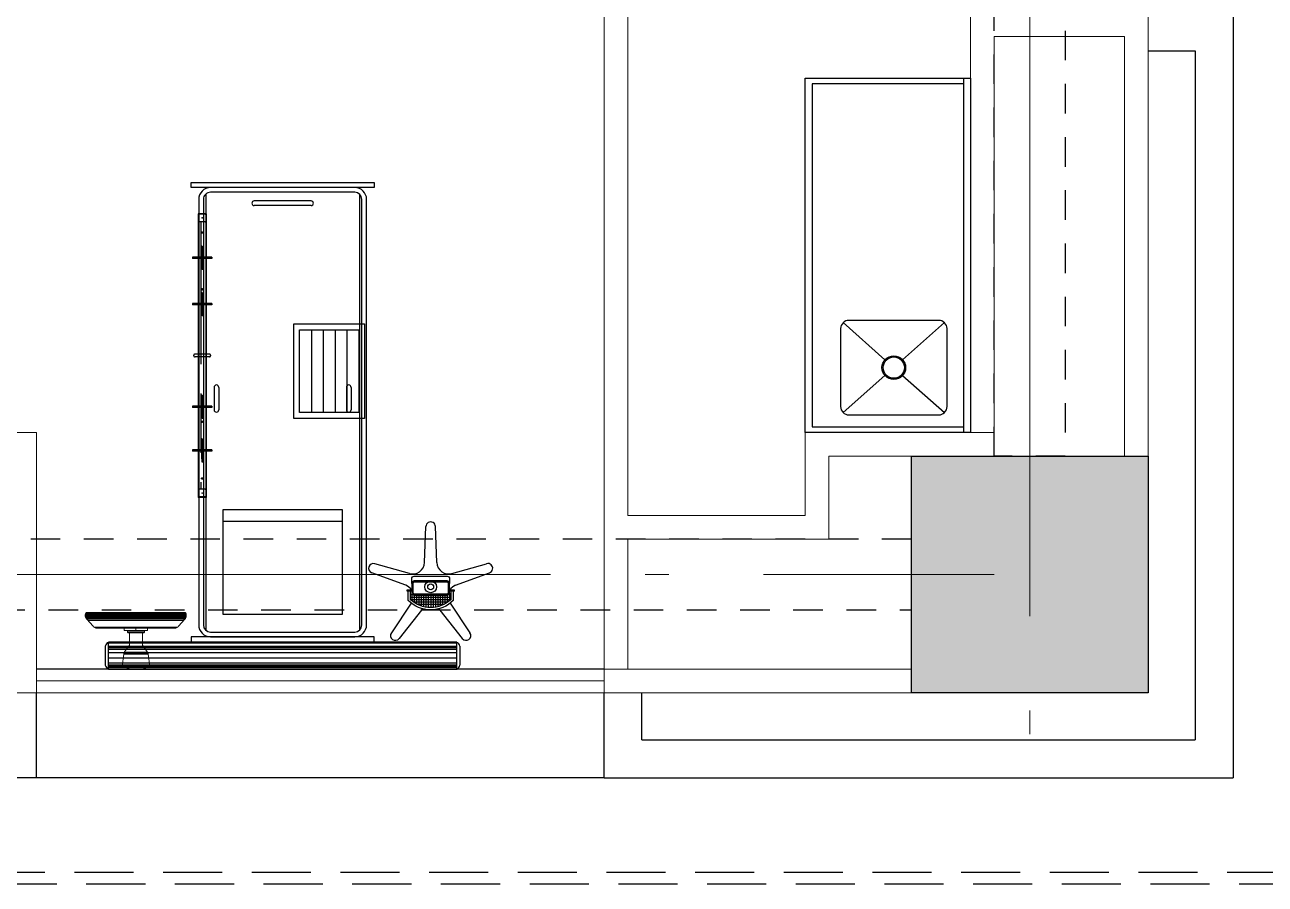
# Model space of a CAD drawing. Header units: metres. Extents: x -22 to 564, y 0 to 143.
# Drawn here: x 141.73 to 146.97, y 32.72 to 36.35 of the extents above; entities that cross this region are included whole.
import ezdxf
from ezdxf.enums import TextEntityAlignment as Align

# ---------------------------------------------------------------- set-up
doc = ezdxf.new("R2010")
doc.units = ezdxf.units.M
for name, pattern in [('EJES630', [6.3, 5.5, -0.4, 0, -0.4]), ('XREF 1N NEURO-ONCOLOGIA$0$CONJUNTO TLAHUAC$0$HIDDEN2', [0.1875, 0.125, -0.0625]), ('XREF 1N NEURO-ONCOLOGIA$0$DASHED2', [0.375, 0.25, -0.125]), ('XREF 1N NEURO-ONCOLOGIA$0$HIDDEN2', [0.1875, 0.125, -0.0625])]:
    doc.linetypes.add(name, pattern=pattern)
for name, color, linetype, lineweight in [('EJES', 11, 'EJES630', 0), ('XREF 1N NEURO-ONCOLOGIA$0$HERRERIAS', 1, 'Continuous', 18), ('XREF 1N NEURO-ONCOLOGIA$0$MUROS DE TABLAROCA', 150, 'Continuous', 13)]:
    doc.layers.add(name, color=color, linetype=linetype, lineweight=lineweight)
for name, color, linetype in [('XREF 1N NEURO-ONCOLOGIA$0$-CG-M-WALL', 7, 'Continuous'), ('XREF 1N NEURO-ONCOLOGIA$0$COLUMNAS', 6, 'Continuous'), ('XREF 1N NEURO-ONCOLOGIA$0$CONTRAVENTEOS', 6, 'XREF 1N NEURO-ONCOLOGIA$0$HIDDEN2'), ('XREF 1N NEURO-ONCOLOGIA$0$LAMINA MULTIPERFORADA', 9, 'Continuous'), ('XREF 1N NEURO-ONCOLOGIA$0$MOB', 161, 'Continuous'), ('XREF 1N NEURO-ONCOLOGIA$0$MOBILIARIO', 161, 'Continuous'), ('XREF 1N NEURO-ONCOLOGIA$0$Mobiliario Fijo', 40, 'Continuous'), ('XREF 1N NEURO-ONCOLOGIA$0$MUROS BAJOS', 2, 'Continuous'), ('XREF 1N NEURO-ONCOLOGIA$0$NOVIDESA', 11, 'Continuous'), ('XREF 1N NEURO-ONCOLOGIA$0$PROYECCIÓN', 8, 'XREF 1N NEURO-ONCOLOGIA$0$CONJUNTO TLAHUAC$0$HIDDEN2'), ('XREF 1N NEURO-ONCOLOGIA$0$TEX-MOB', 4, 'Continuous')]:
    doc.layers.add(name, color=color, linetype=linetype)
doc.styles.add('XREF 1N NEURO-ONCOLOGIA$0$HANDLET', font='romans.shx')

# ---------------------------------------------------------------- blocks, each defined once
blk = doc.blocks.new('XREF 1N NEURO-ONCOLOGIA$0$XR-02$0$513.191.0159')
at = {"layer": 'XREF 1N NEURO-ONCOLOGIA$0$MOBILIARIO'}
for p, q in [((-0.9711, -0.7416), (-0.9711, 0.0316)), ((-0.9711, 0.0316), (-0.95, 0.0316)), ((-0.95, 0.0316), (-0.95, -0.7416)), ((0.9, 0), (-0.9, 0)), ((0.9711, 0.0316), (0.95, 0.0316)), ((0.95, 0.0316), (0.95, -0.7416)), ((0.9711, -0.7416), (0.9711, 0.0316)), ((-0.95, -0.05), (-0.95, -0.66)), ((-0.93, -0.05), (-0.93, -0.66)), ((-0.9224, -0.03), (0.9224, -0.03)), ((0.9, -0.02), (-0.9, -0.02)), ((0.93, -0.66), (0.93, -0.05)), ((0.95, -0.66), (0.95, -0.05)), ((-0.1049, -0.0652), (-0.01, -0.0652)), ((-0.1049, -0.0852), (-0.01, -0.0852)), ((0.4115, -0.1037), (0.8566, -0.1037)), ((0.4115, -0.6063), (0.4115, -0.1037)), ((0.4624, -0.1037), (0.4624, -0.6063)), ((0.8566, -0.1037), (0.8566, -0.6063)), ((-0.8934, -0.2349), (-0.8934, -0.4751)), ((-0.8734, -0.2349), (-0.8734, -0.4751)), ((-0.1049, -0.6248), (-0.01, -0.6248)), ((0.8566, -0.6063), (0.4115, -0.6063)), ((-0.9224, -0.68), (0.9224, -0.68)), ((-0.1049, -0.6448), (-0.01, -0.6448)), ((-0.9, -0.69), (0.9, -0.69)), ((-0.9, -0.71), (0.9, -0.71)), ((-0.95, -0.7416), (-0.9711, -0.7416)), ((0.95, -0.7416), (0.9711, -0.7416))]:
    blk.add_line(p, q, dxfattribs=at)
for centre, radius, start, end in [((-0.9, -0.05), 0.05, 90, 180), ((0.9, -0.05), 0.05, 0, 90), ((-0.9, -0.05), 0.03, 90, 180), ((0.9, -0.05), 0.03, 360, 90), ((-0.1049, -0.0752), 0.01, 90, 270), ((-0.01, -0.0752), 0.01, 270, 90), ((-0.8834, -0.2349), 0.01, 0, 180), ((-0.8834, -0.4751), 0.01, 180, 0), ((-0.1049, -0.6348), 0.01, 90, 270), ((-0.01, -0.6348), 0.01, 270, 90), ((-0.9, -0.66), 0.05, 180, 270), ((-0.9, -0.66), 0.03, 180, 270), ((0.9, -0.66), 0.05, 270, 0), ((0.9, -0.66), 0.03, 270, 0)]:
    blk.add_arc(centre, radius, start, end, dxfattribs=at)
blk = doc.blocks.new('XREF 1N NEURO-ONCOLOGIA$0$CONSOLA 150')
for p, q in [((0.7364, 0), (-0.7364, 0)), ((-0.7364, 0), (-0.7364, -0.1131)), ((0.7364, 0), (0.7364, -0.1131)), ((-0.75, -0.0967), (-0.75, -0.0164)), ((0.7364, -0.0078), (-0.7364, -0.0078)), ((0.7364, -0.0121), (-0.7364, -0.0121)), ((0.75, -0.0967), (0.75, -0.0164)), ((0.7364, -0.0967), (-0.7364, -0.0967)), ((0.7364, -0.1114), (-0.7364, -0.1114)), ((-0.7364, -0.1131), (0.7364, -0.1131))]:
    blk.add_line(p, q)
at = {"color": 250}
blk.add_line((0.7364, -0.0128), (-0.7364, -0.0128), dxfattribs=at)
at = {"color": 251}
for p, q in [((0.7364, -0.0141), (-0.7364, -0.0141)), ((0.7364, -0.0184), (-0.7364, -0.0184)), ((0.7364, -0.0265), (-0.7364, -0.0265)), ((0.7364, -0.0475), (-0.7364, -0.0475)), ((0.7364, -0.0701), (-0.7364, -0.0701)), ((0.7364, -0.0836), (-0.7364, -0.0836)), ((0.7364, -0.0913), (-0.7364, -0.0913)), ((0.7364, -0.0944), (-0.7364, -0.0944)), ((0.7364, -0.096), (-0.7364, -0.096))]:
    blk.add_line(p, q, dxfattribs=at)
for centre, start, end in [((-0.7295, -0.0196), 109.533, 171.2477), ((0.7295, -0.0196), 8.7523, 70.467), ((-0.7295, -0.0935), 188.7523, 250.467), ((0.7295, -0.0935), 289.533, 351.2477)]:
    blk.add_arc(centre, 0.0207, start, end)
blk = doc.blocks.new('XREF 1N NEURO-ONCOLOGIA$0$A$C4ea28420')
for p, q in [((-0.0843, 0.1634), (-0.1788, 0.2832)), ((-0.0058, 0.1634), (0.0886, 0.2832)), ((-0.1273, 0.1342), (-0.2111, 0.2597)), ((0.0371, 0.1342), (0.121, 0.2597)), ((-0.1301, 0.1195), (0.0399, 0.1195)), ((-0.1301, 0.1095), (0.0399, 0.1095)), ((-0.1251, 0.0902), (-0.1251, 0.1239)), ((-0.1177, 0.1295), (0.0276, 0.1295)), ((-0.1151, 0.1002), (-0.1151, 0.1313)), ((-0.1051, 0.1002), (-0.1051, 0.1374)), ((-0.101, 0.1395), (0.0109, 0.1395)), ((-0.0951, 0.1002), (-0.0951, 0.1423)), ((-0.0851, 0.1002), (-0.0851, 0.1461)), ((-0.0751, 0.1002), (-0.0751, 0.149)), ((-0.0651, 0.1002), (-0.0651, 0.1511)), ((-0.0551, 0.1002), (-0.0551, 0.1523)), ((-0.0451, 0.1002), (-0.0451, 0.1527)), ((-0.0351, 0.1002), (-0.0351, 0.1523)), ((-0.0251, 0.1002), (-0.0251, 0.1511)), ((-0.0151, 0.1002), (-0.0151, 0.149)), ((-0.0051, 0.1002), (-0.0051, 0.1461)), ((0.0049, 0.1002), (0.0049, 0.1423)), ((0.0149, 0.1002), (0.0149, 0.1374)), ((0.0249, 0.1002), (0.0249, 0.1313)), ((0.0349, 0.0902), (0.0349, 0.1239)), ((-0.1506, 0.0582), (-0.2938, 0.0054)), ((-0.1401, 0.0827), (-0.1451, 0.0827)), ((-0.1301, 0.0995), (-0.1187, 0.0995)), ((0.0286, 0.0995), (0.0399, 0.0995)), ((0.0605, 0.0582), (0.2036, 0.0054)), ((-0.1346, 0.0088), (-0.2814, -0.0326)), ((0.0444, 0.0088), (0.1913, -0.0326)), ((-0.071, -0.0374), (-0.0651, -0.1898)), ((-0.0191, -0.0374), (-0.0251, -0.1898))]:
    blk.add_line(p, q)
for points in [[(-0.1401, 0.0827), (-0.1401, 0.1227, -0.421053), (0.0499, 0.1227), (0.0499, 0.0827)], [(-0.1301, 0.0827), (-0.1301, 0.1195, -0.390365), (0.0399, 0.1195), (0.0399, 0.0827)], [(0.0349, 0.0502), (0.0349, 0.0302, -0.414214), (0.0249, 0.0202), (-0.1151, 0.0202, -0.414214), (-0.1251, 0.0302), (-0.1251, 0.0502)]]:
    blk.add_lwpolyline(points, format="xyb")
for points in [[(-0.1251, 0.0777), (-0.1451, 0.0777), (-0.1451, 0.0827), (-0.1251, 0.0827)], [(0.0349, 0.0827), (0.0549, 0.0827), (0.0549, 0.0777), (0.0349, 0.0777)]]:
    blk.add_lwpolyline(points)
for points in [[(0.0249, 0.1002), (-0.1151, 0.1002, 0.414214), (-0.1251, 0.0902), (-0.1251, 0.0502, 0.414214), (-0.1151, 0.0402), (0.0249, 0.0402, 0.414214), (0.0349, 0.0502), (0.0349, 0.0902, 0.414214)], [(0.0249, 0.0952), (-0.1151, 0.0952, 0.414214), (-0.1201, 0.0902), (-0.1201, 0.0502, 0.414214), (-0.1151, 0.0452), (0.0249, 0.0452, 0.414214), (0.0299, 0.0502), (0.0299, 0.0902, 0.414214)]]:
    blk.add_lwpolyline(points, format="xyb", close=True)
for radius in [0.025, 0.0125]:
    blk.add_circle((-0.0451, 0.0652), radius)
for centre, radius, start, end in [((-0.195, 0.2715), 0.02, 36, 216), ((0.1048, 0.2715), 0.02, 324, 144), ((-0.0451, 0.1944), 0.05, 218.2457, 226.4539), ((-0.0451, 0.1944), 0.05, 313.5461, 321.7543), ((-0.1679, 0.1051), 0.05, 290.2457, 326.7375), ((0.0778, 0.1051), 0.05, 213.2625, 249.7543), ((-0.2876, -0.0136), 0.02, 108, 288), ((-0.121, -0.0393), 0.05, 2.2457, 105.7543), ((0.0309, -0.0393), 0.05, 74.2457, 177.7543), ((0.1974, -0.0136), 0.02, 252, 72), ((-0.0451, -0.1898), 0.02, 180, 0)]:
    blk.add_arc(centre, radius, start, end)
blk = doc.blocks.new('XREF 1N NEURO-ONCOLOGIA$0$31230244')
for p, q in [((0.025, -0.075), (0.375, -0.075)), ((0.025, -0.125), (0.375, -0.125)), ((0.025, -0.175), (0.375, -0.175)), ((0.025, -0.225), (0.375, -0.225))]:
    blk.add_line(p, q)
for points in [[(0, -0.3), (0, 0), (0.4, 0), (0.4, -0.3)], [(0.025, -0.275), (0.025, -0.025), (0.375, -0.025), (0.375, -0.275)]]:
    blk.add_lwpolyline(points, close=True)
blk = doc.blocks.new('XREF 1N NEURO-ONCOLOGIA$0$A$Cf520a948')
at = {"layer": 'XREF 1N NEURO-ONCOLOGIA$0$MOBILIARIO', "rotation": 179.9999999911152}
blk.add_blockref('XREF 1N NEURO-ONCOLOGIA$0$31230244', (0.2, -0.275), dxfattribs=at)
blk = doc.blocks.new('XREF 1N NEURO-ONCOLOGIA$0$A$C5688a87d')
at = {"lineweight": 13}
for points in [[(-0.2298, -0.2157), (-0.2308, -0.2146), (-0.234, -0.2146), (-0.2351, -0.2136), (-0.2382, -0.2136), (-0.2382, -0.2125), (-0.2393, -0.2125), (-0.2393, 0.2086), (-0.2372, 0.2086), (-0.2372, 0.2097), (-0.2351, 0.2097), (-0.234, 0.2108), (-0.2298, 0.2108), (-0.2203, 0.2108), (-0.2192, 0.2097), (-0.2171, 0.2097), (-0.216, 0.2086), (-0.215, 0.2086), (-0.2139, 0.2076), (-0.2128, 0.2076), (-0.2128, 0.2065), (-0.2118, 0.2065), (-0.2107, 0.2055), (-0.1811, 0.178), (-0.18, 0.178), (-0.18, 0.1769), (-0.179, 0.1769), (-0.179, 0.1758), (-0.1779, 0.1758), (-0.1779, 0.1748), (-0.1769, 0.1737), (-0.1769, 0.1727), (-0.1758, 0.1727), (-0.1758, 0.1706), (-0.1748, 0.1706), (-0.1748, 0.1674), (-0.1737, 0.1663), (-0.1737, -0.1702), (-0.1748, -0.1712), (-0.1748, -0.1744), (-0.1758, -0.1744), (-0.1758, -0.1765), (-0.1769, -0.1765), (-0.1769, -0.1776), (-0.1779, -0.1787), (-0.1779, -0.1797), (-0.179, -0.1797), (-0.179, -0.1808), (-0.18, -0.1808), (-0.18, -0.1818), (-0.1811, -0.1818), (-0.2107, -0.2093), (-0.2118, -0.2104), (-0.2128, -0.2104), (-0.2128, -0.2115), (-0.2139, -0.2115), (-0.215, -0.2125), (-0.216, -0.2125), (-0.2171, -0.2136), (-0.2181, -0.2136), (-0.2192, -0.2146), (-0.2224, -0.2146), (-0.2234, -0.2157)], [(-0.1631, -0.0369), (-0.1631, 0.0351), (-0.1557, 0.0351), (-0.1557, 0.034), (-0.1546, 0.034), (-0.1546, 0.033), (-0.1536, 0.033), (-0.1536, -0.0347), (-0.1546, -0.0358), (-0.1546, -0.0369)]]:
    blk.add_lwpolyline(points, close=True, dxfattribs=at)
at = {"lineweight": 0}
for points in [[(-0.234, -0.2146), (-0.234, 0.2108)], [(-0.234, -0.2146), (-0.234, 0.2108)], [(-0.233, -0.2146), (-0.233, 0.2108)], [(-0.233, -0.2146), (-0.233, 0.2108)], [(-0.2319, -0.2146), (-0.2319, 0.2108)], [(-0.2319, -0.2146), (-0.2319, 0.2108)], [(-0.2308, -0.2146), (-0.2308, 0.2108)], [(-0.2308, -0.2146), (-0.2308, 0.2108)], [(-0.2287, -0.2157), (-0.2287, 0.2108)], [(-0.2255, -0.2157), (-0.2255, 0.2108)], [(-0.2245, -0.2157), (-0.2245, 0.2108)], [(-0.2234, -0.2157), (-0.2234, 0.2108)], [(-0.2213, -0.2146), (-0.2213, 0.2108)], [(-0.2213, -0.2146), (-0.2213, 0.2108)], [(-0.2203, -0.2146), (-0.2203, 0.2108)], [(-0.2393, -0.2125), (-0.2393, 0.2086)], [(-0.2382, -0.2125), (-0.2382, 0.2086)], [(-0.2372, -0.2136), (-0.2372, 0.2097)], [(-0.2372, -0.2136), (-0.2372, 0.2097)], [(-0.2361, -0.2136), (-0.2361, 0.2097)], [(-0.2361, -0.2136), (-0.2361, 0.2097)], [(-0.2351, -0.2136), (-0.2351, 0.2097)], [(-0.2181, -0.2136), (-0.2181, 0.2097)], [(-0.2171, -0.2136), (-0.2171, 0.2097)], [(-0.215, -0.2125), (-0.215, 0.2086)], [(-0.2107, -0.2093), (-0.2107, 0.2055)], [(-0.1769, -0.1776), (-0.1769, 0.1737)], [(-0.1578, -0.0369), (-0.1578, 0.0351)], [(-0.1568, -0.0369), (-0.1568, 0.0351)], [(-0.1568, -0.0369), (-0.1568, 0.0351)], [(-0.1546, -0.0358), (-0.1546, 0.033)], [(-0.0721, -0.0496), (-0.0721, 0.0467)], [(-0.07, -0.0506), (-0.07, 0.0478)], [(-0.0689, -0.0517), (-0.0689, 0.0489)], [(-0.0689, -0.0517), (-0.0689, 0.0489)], [(-0.0679, -0.0517), (-0.0679, 0.0489)], [(-0.0636, -0.0527), (-0.0636, 0.0499)]]:
    blk.add_lwpolyline(points, close=True, dxfattribs=at)
at = {"lineweight": 13}
for points in [[(-0.2298, -0.2157), (-0.2298, 0.2108)], [(-0.2054, 0.2012), (-0.2054, -0.203)], [(-0.1737, -0.0252), (-0.1737, 0.0743)], [(-0.1007, 0.0266), (-0.0732, 0.0457), (-0.0721, 0.0467), (-0.071, 0.0467), (-0.0689, 0.0489), (-0.0658, 0.0489), (-0.0658, 0.0499), (-0.0636, 0.0499), (-0.0118, 0.0573)], [(-0.1737, 0.0478), (-0.1631, 0.0478), (-0.1631, -0.0517), (-0.1737, -0.0517)], [(-0.1536, 0.0266), (-0.0943, 0.0266), (-0.0943, -0.0294), (-0.1536, -0.0294)], [(-0.1737, -0.0019), (-0.1631, -0.0019)], [(-0.0118, -0.0601), (-0.0636, -0.0527), (-0.0658, -0.0527), (-0.0668, -0.0517), (-0.0689, -0.0517), (-0.07, -0.0506), (-0.071, -0.0506), (-0.0721, -0.0496), (-0.0732, -0.0496), (-0.1007, -0.0294)]]:
    blk.add_lwpolyline(points, dxfattribs=at)
blk.add_arc((-0.1614, 0), 0.1614, 338.5822, 21.4178, dxfattribs=at)
blk = doc.blocks.new('XREF 1N NEURO-ONCOLOGIA$0$C-1')
at = {"layer": 'XREF 1N NEURO-ONCOLOGIA$0$-CG-M-WALL', "true_color": 0x636466}
h = blk.add_hatch(color=251, dxfattribs=at)
h.dxf.hatch_style = 1
h.paths.add_polyline_path([(-0.5, -0.5), (-0.5, 0.5), (0.5, 0.5), (0.5, -0.5)])
blk.add_lwpolyline([(-0.5, -0.5), (-0.5, 0.5), (0.5, 0.5), (0.5, -0.5)], close=True)
blk = doc.blocks.new('XREF 1N NEURO-ONCOLOGIA$0$M.150 FREG.DER.GDA.COMP')
for p, q in [((-0.75, 0.35), (0.75, 0.35)), ((-0.75, -0.35), (-0.75, 0.35)), ((-0.75, 0.32), (0.75, 0.32)), ((-0.725, 0.32), (-0.725, -0.32)), ((0.725, -0.32), (0.725, 0.32)), ((0.75, 0.35), (0.75, -0.35)), ((0.284655, 0.239138), (0.441782, 0.06237)), ((0.508218, 0.06237), (0.665345, 0.239138)), ((0.284655, -0.189138), (0.441782, -0.01237)), ((0.508218, -0.01237), (0.665345, -0.189138)), ((0.75, -0.35), (-0.75, -0.35)), ((-0.725, -0.32), (0.725, -0.32))]:
    blk.add_line(p, q)
at = {"flags": 128}
blk.add_lwpolyline([(0.675, 0.215, 0.19890571), (0.664749, 0.239749, 0.19889367), (0.64, 0.25), (0.31, 0.25, 0.19890571), (0.285251, 0.239749, 0.19889367), (0.275, 0.215), (0.275, -0.165, 0.19890571), (0.285251, -0.189749, 0.19889367), (0.31, -0.2), (0.64, -0.2, 0.19890571), (0.664749, -0.189749, 0.19889367), (0.675, -0.165)], format="xyb", close=True, dxfattribs=at)
for radius in [0.05, 0.045]:
    blk.add_circle((0.475, 0.025), radius)
blk = doc.blocks.new('XREF 1N NEURO-ONCOLOGIA')
at = {"layer": 'XREF 1N NEURO-ONCOLOGIA$0$CONTRAVENTEOS', "color": 3, "elevation": 0}
blk.add_lwpolyline([(0.7239, -1.0624), (0.7239, 3.9376), (0.4239, 3.9376), (0.4239, -1.0624)], close=True, dxfattribs=at)
at = {"layer": 'XREF 1N NEURO-ONCOLOGIA$0$CONTRAVENTEOS', "elevation": 0}
blk.add_lwpolyline([(1.0739, -1.4124), (6.9239, -1.4124), (6.9239, -1.7124), (1.0739, -1.7124)], close=True, dxfattribs=at)
at = {"layer": 'XREF 1N NEURO-ONCOLOGIA$0$HERRERIAS'}
for p, q in [((0.0739, 0.2376, 0), (0.0739, 2.6376, 0)), ((0.1239, 0.2376, 0), (0.1239, 2.6376, 0))]:
    blk.add_line(p, q, dxfattribs=at)
at = {"layer": 'XREF 1N NEURO-ONCOLOGIA$0$LAMINA MULTIPERFORADA', "linetype": 'XREF 1N NEURO-ONCOLOGIA$0$DASHED2'}
for points in [[(17.0364, 51.2076), (17.0364, 26.858), (22.334, 26.8578), (22.334, -3.0724), (-0.7361, -3.0724), (-0.7361, 52.1676), (10.057, 52.1676)], [(16.9864, 51.2076), (16.9864, 26.808), (22.284, 26.8078), (22.284, -3.0224), (-0.6861, -3.0224), (-0.6861, 52.1176), (10.057, 52.1176)]]:
    blk.add_lwpolyline(points, dxfattribs=at)
at = {"layer": 'XREF 1N NEURO-ONCOLOGIA$0$MOB', "linetype": 'Continuous'}
for p, q in [((1.7142, 1.9551, 0), (0.9001, 1.9551, 0)), ((1.0486, 1.9376, 0), (1.101, 1.9409, 0)), ((1.2333, 1.9376, 0), (1.2857, 1.9409, 0)), ((1.6676, 1.9376, 0), (1.72, 1.9409, 0)), ((1.7142, 1.9405, 0), (1.7142, 1.9781, 0)), ((1.8639, 1.9376, 0), (1.9163, 1.9409, 0)), ((1.7142, 1.9201, 0), (0.9001, 1.9201, 0)), ((1.0488, 1.9348, 0), (1.0486, 1.9376, 0)), ((1.1476, 1.9376, 0), (1.0486, 1.9376, 0)), ((1.0488, 1.9348, 0), (1.1012, 1.938, 0)), ((1.095, 1.9373, 0), (1.1474, 1.9405, 0)), ((1.2334, 1.9348, 0), (1.2333, 1.9376, 0)), ((1.3323, 1.9376, 0), (1.2333, 1.9376, 0)), ((1.2334, 1.9348, 0), (1.2858, 1.938, 0)), ((1.2797, 1.9373, 0), (1.3321, 1.9405, 0)), ((1.2799, 1.9344, 0), (1.3323, 1.9376, 0)), ((1.3323, 1.9376, 0), (1.3321, 1.9405, 0)), ((1.6678, 1.9348, 0), (1.6676, 1.9376, 0)), ((1.7666, 1.9376, 0), (1.6676, 1.9376, 0)), ((1.6678, 1.9348, 0), (1.7202, 1.938, 0)), ((1.714, 1.9373, 0), (1.7664, 1.9405, 0)), ((1.7142, 1.9344, 0), (1.7666, 1.9376, 0)), ((1.7666, 1.9376, 0), (1.7664, 1.9405, 0)), ((1.8641, 1.9348, 0), (1.8639, 1.9376, 0)), ((1.9629, 1.9376, 0), (1.8639, 1.9376, 0)), ((1.8641, 1.9348, 0), (1.9165, 1.938, 0)), ((1.9103, 1.9373, 0), (1.9627, 1.9405, 0)), ((1.9105, 1.9344, 0), (1.9629, 1.9376, 0)), ((1.9629, 1.9376, 0), (1.9627, 1.9405, 0))]:
    blk.add_line(p, q, dxfattribs=at)
at = {"layer": 'XREF 1N NEURO-ONCOLOGIA$0$MOB', "linetype": 'XREF 1N NEURO-ONCOLOGIA$0$DASHED2'}
for p, q in [((0.9001, 1.9201, 0), (0.9001, 1.9551, 0)), ((1.0952, 1.9405, 0), (1.0952, 1.9781, 0)), ((1.101, 1.9781, 0), (1.0952, 1.9781, 0)), ((1.101, 1.9409, 0), (1.101, 1.9781, 0)), ((1.2857, 1.9781, 0), (1.2799, 1.9781, 0)), ((1.2799, 1.9405, 0), (1.2799, 1.9781, 0)), ((1.2857, 1.9409, 0), (1.2857, 1.9781, 0)), ((1.4943, 1.9073, 0), (1.4943, 1.9679, 0)), ((1.5059, 1.9073, 0), (1.5059, 1.9679, 0)), ((1.72, 1.9781, 0), (1.7142, 1.9781, 0)), ((1.72, 1.9409, 0), (1.72, 1.9781, 0)), ((1.9105, 1.9551, 0), (1.72, 1.9551, 0)), ((1.9105, 1.9405, 0), (1.9105, 1.9781, 0)), ((1.9163, 1.9781, 0), (1.9105, 1.9781, 0)), ((1.9163, 1.9409, 0), (1.9163, 1.9781, 0)), ((2.1001, 1.9551, 0), (1.9163, 1.9551, 0)), ((2.1001, 1.9201, 0), (2.1001, 1.9551, 0)), ((1.0952, 1.9344, 0), (1.1476, 1.9376, 0)), ((1.0952, 1.8971, 0), (1.0952, 1.9344, 0)), ((1.101, 1.8971, 0), (1.0952, 1.8971, 0)), ((1.101, 1.8971, 0), (1.101, 1.9347, 0)), ((1.1476, 1.9376, 0), (1.1474, 1.9405, 0)), ((1.2799, 1.8971, 0), (1.2799, 1.9344, 0)), ((1.2857, 1.8971, 0), (1.2799, 1.8971, 0)), ((1.2857, 1.8971, 0), (1.2857, 1.9347, 0)), ((1.7142, 1.8971, 0), (1.7142, 1.9344, 0)), ((1.72, 1.8971, 0), (1.7142, 1.8971, 0)), ((1.72, 1.8971, 0), (1.72, 1.9347, 0)), ((1.9105, 1.9201, 0), (1.72, 1.9201, 0)), ((1.9105, 1.8971, 0), (1.9105, 1.9344, 0)), ((1.9163, 1.8971, 0), (1.9105, 1.8971, 0)), ((1.9163, 1.8971, 0), (1.9163, 1.9347, 0)), ((2.1001, 1.9201, 0), (1.9163, 1.9201, 0))]:
    blk.add_line(p, q, dxfattribs=at)
for centre, start, end in [((1.5001, 1.9679, 0), 0, 180), ((1.5001, 1.9073, 0), 180, 0)]:
    blk.add_arc(centre, 0.0058, start, end, dxfattribs=at)
at = {"layer": 'XREF 1N NEURO-ONCOLOGIA$0$MUROS BAJOS'}
for p, q in [((-0.2861, 0.2376), (-0.2861, 2.6376)), ((0.1739, 0.2376), (0.1739, 2.6376))]:
    blk.add_line(p, q, dxfattribs=at)
at = {"layer": 'XREF 1N NEURO-ONCOLOGIA$0$MUROS DE TABLAROCA'}
for p, q in [((0.1739, 0.2376), (4.4739, 0.2376)), ((0.1739, 0.1376), (0.7239, 0.1376)), ((0.8239, 0.1376), (4.4739, 0.1376))]:
    blk.add_line(p, q, dxfattribs=at)
for points in [[(0.1739, 2.6376), (1.1739, 2.6376), (1.1739, 6.1376)], [(0.1739, 2.6376), (0.0739, 2.6376), (0.0739, 3.9376), (0.1739, 3.9376), (0.1739, 2.7376)], [(0.1739, -1.0624), (0.1739, 0.2376), (0.0739, 0.2376), (0.0739, -1.0624)], [(0.7239, 0.1376), (0.7239, -0.7124)], [(0.8239, 0.1376), (0.8239, -0.6124)], [(0.8239, -0.6124), (1.1739, -0.6124), (1.1739, -1.4124)], [(0.7239, -0.7124), (1.0739, -0.7124), (1.0739, -1.0624)], [(1.1739, -1.3124), (2.9489, -1.3124), (2.9489, -2.0624), (1.0739, -2.0624)], [(1.0739, -1.4124), (2.8489, -1.4124), (2.8489, -1.9624), (1.0739, -1.9624)]]:
    blk.add_lwpolyline(points, dxfattribs=at)
at = {"layer": 'XREF 1N NEURO-ONCOLOGIA$0$NOVIDESA'}
for p, q in [((-0.2861, 2.6376), (0.0739, 2.6376)), ((-0.2861, 0.2376), (0.0739, 0.2376)), ((-0.1261, 0.0776), (0.0739, 0.0776)), ((2.7889, -2.0624, 0), (2.7889, -2.2624, 0))]:
    blk.add_line(p, q, dxfattribs=at)
for points in [[(-0.2861, 2.6376), (-0.2861, 6.2376)], [(-0.2861, 0.2376), (-0.2861, -2.4224)], [(-0.1261, 0.0776), (-0.1261, -2.2624)], [(2.7889, -2.2624), (-0.1261, -2.2624)], [(2.9489, -2.4224), (-0.2861, -2.4224)]]:
    blk.add_lwpolyline(points, dxfattribs=at)
at = {"layer": 'XREF 1N NEURO-ONCOLOGIA$0$PROYECCIÓN', "linetype": 'XREF 1N NEURO-ONCOLOGIA$0$DASHED2'}
for p, q in [((0.9026, 1.9251), (0.9026, 1.9501)), ((0.9325, 1.9526), (0.9051, 1.9526)), ((0.935, 1.9251), (0.935, 1.9501)), ((1.7142, 1.9431), (0.935, 1.9431)), ((1.9105, 1.9431), (1.72, 1.9431)), ((2.0652, 1.9431), (1.9163, 1.9431)), ((2.0652, 1.9251), (2.0652, 1.9501)), ((2.0951, 1.9526), (2.0677, 1.9526)), ((2.0976, 1.9251), (2.0976, 1.9501)), ((0.9325, 1.9226), (0.9051, 1.9226)), ((1.7142, 1.9321), (0.935, 1.9321)), ((1.9105, 1.9321), (1.72, 1.9321)), ((2.0652, 1.9321), (1.9163, 1.9321)), ((2.0951, 1.9226), (2.0677, 1.9226))]:
    blk.add_line(p, q, dxfattribs=at)
for centre, radius in [((0.9181, 1.9376, 0), 0.000769), ((0.9801, 1.9376, 0), 0.003), ((1.2201, 1.9376, 0), 0.003), ((1.7801, 1.9376, 0), 0.003), ((2.0201, 1.9376, 0), 0.003), ((2.0825, 1.9376, 0), 0.000769)]:
    blk.add_circle(centre, radius, dxfattribs=at)
for centre, start, end in [((0.9051, 1.9501, 0), 90, 180), ((0.9325, 1.9501, 0), 0, 90), ((2.0677, 1.9501, 0), 90, 180), ((2.0951, 1.9501, 0), 0, 90), ((0.9051, 1.9251, 0), 180, 270), ((0.9325, 1.9251, 0), 270, 0), ((2.0677, 1.9251, 0), 180, 270), ((2.0951, 1.9251, 0), 270, 0)]:
    blk.add_arc(centre, 0.0025, start, end, dxfattribs=at)
at = {"layer": 'XREF 1N NEURO-ONCOLOGIA$0$COLUMNAS'}
blk.add_blockref('XREF 1N NEURO-ONCOLOGIA$0$C-1', (0.5739, -1.5624, 0), dxfattribs=at)
at = {"layer": 'XREF 1N NEURO-ONCOLOGIA$0$MOBILIARIO'}
for name, p, rotation in [('XREF 1N NEURO-ONCOLOGIA$0$A$C5688a87d', (0.1739, 2.2162, 0), 180), ('XREF 1N NEURO-ONCOLOGIA$0$CONSOLA 150', (0.1739, 1.5973, 0), 89.99999999999999), ('XREF 1N NEURO-ONCOLOGIA$0$XR-02$0$513.191.0159', (1.2606, 1.2423, 0), 180), ('XREF 1N NEURO-ONCOLOGIA$0$A$C4ea28420', (0.5867, 1.0163, 0), 89.99999999999997)]:
    blk.add_blockref(name, p, dxfattribs=dict(at, rotation=rotation))
blk.add_blockref('XREF 1N NEURO-ONCOLOGIA$0$A$Cf520a948', (1.4336, 1.5256, 0), dxfattribs=at)
at = {"layer": 'XREF 1N NEURO-ONCOLOGIA$0$Mobiliario Fijo', "rotation": 180}
blk.add_blockref('XREF 1N NEURO-ONCOLOGIA$0$M.150 FREG.DER.GDA.COMP', (1.9239, -0.9624, 0), dxfattribs=at)
at = {"layer": 'XREF 1N NEURO-ONCOLOGIA$0$TEX-MOB', "style": 'XREF 1N NEURO-ONCOLOGIA$0$HANDLET'}
for p in [(1.7, 4.5847, 0), (1.7073, 2.0138, 0)]:
    blk.add_attdef('234', text='', height=0.075, rotation=180, dxfattribs=at).set_placement(p, align=Align.MIDDLE_CENTER)

msp = doc.modelspace()

# ---------------------------------------------------------------- block references
at = {"rotation": 90}
msp.add_blockref('XREF 1N NEURO-ONCOLOGIA', (144.4169, 33.4511), dxfattribs=at)

# ---------------------------------------------------------------- next in the draw order: linework, layer by layer
at = {"layer": 'EJES'}
for p, q in [((145.9792, 58.5494), (145.9792, 33.165)), ((80.8529, 34.025), (145.8292, 34.025))]:
    msp.add_line(p, q, dxfattribs=at)

doc.saveas('drawing.dxf')
